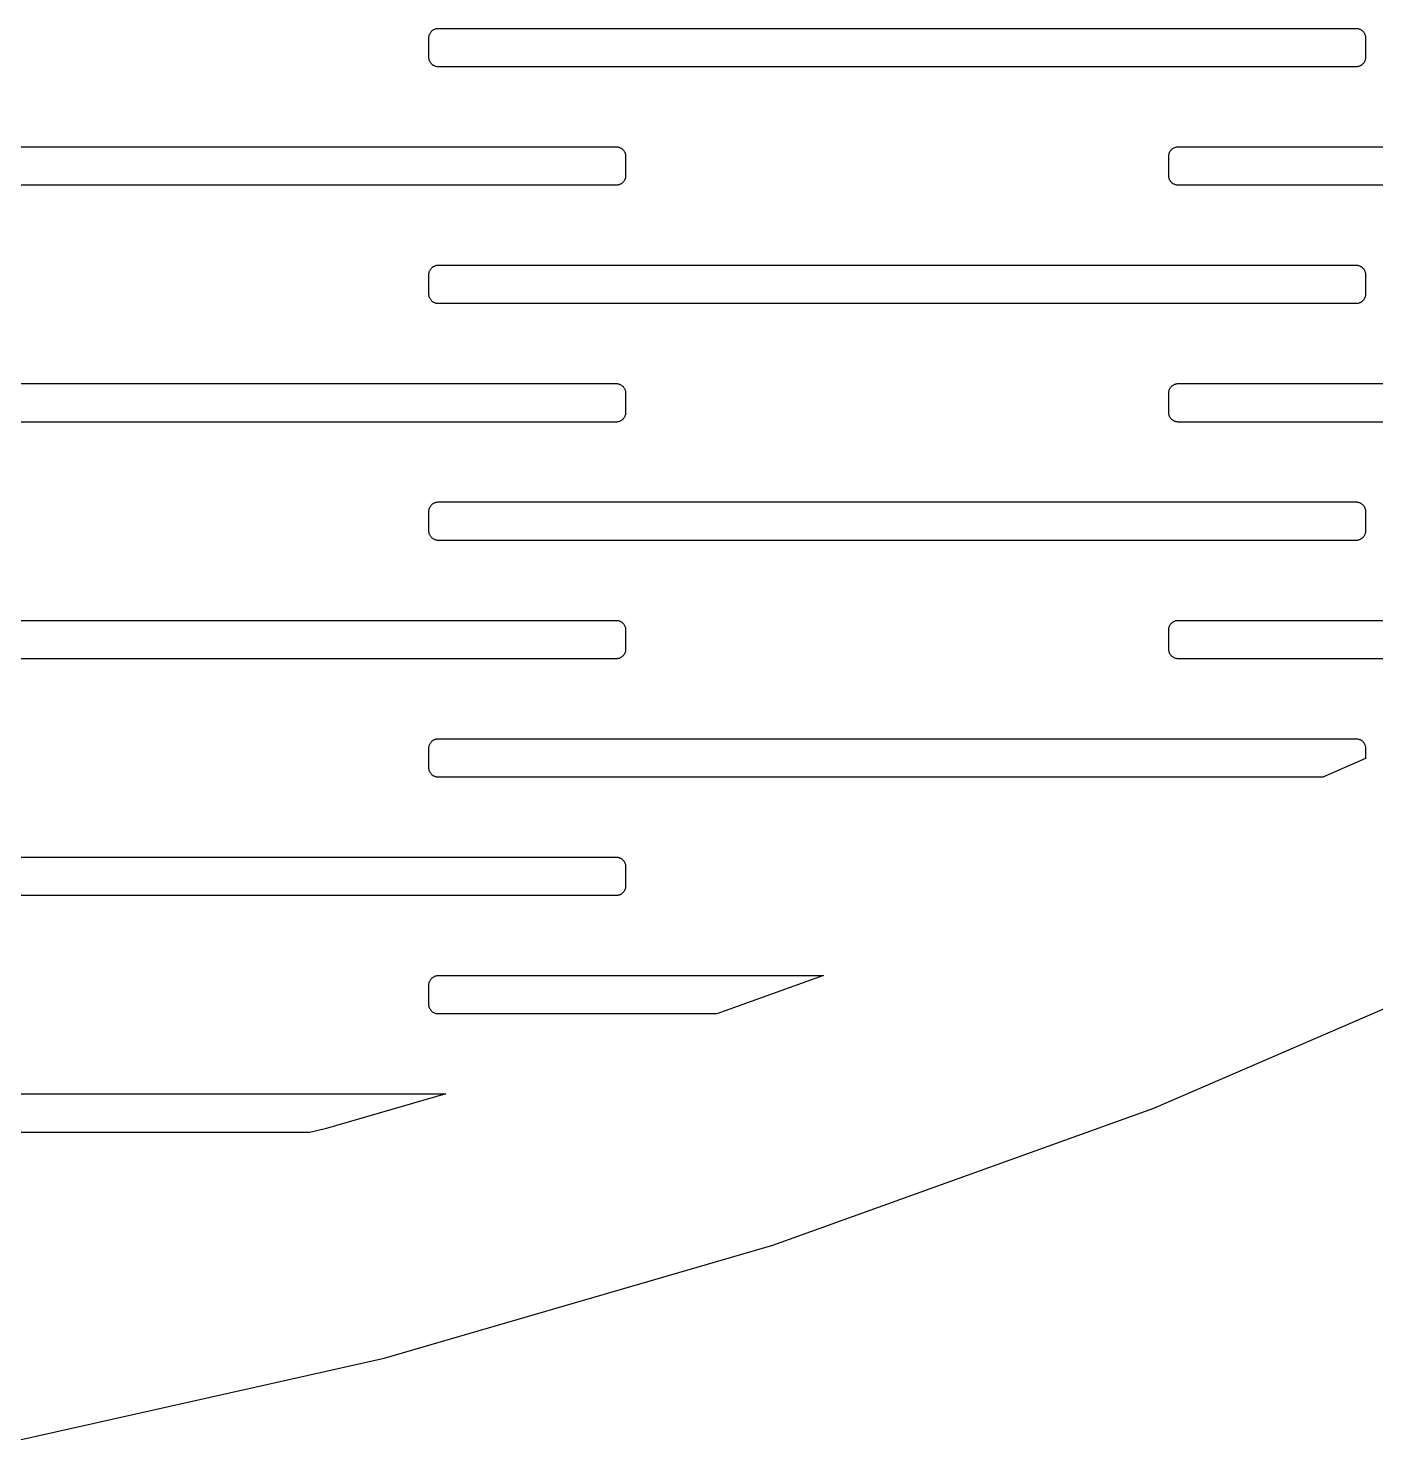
# Model space of a CAD drawing. Header units: metres. Extents: x -218 to 218, y -218 to 218.
# Drawn here: x 42.15 to 87.67, y -213.94 to -166.02 of the extents above; entities that cross this region are included whole.
import ezdxf

# ---------------------------------------------------------------- set-up
doc = ezdxf.new("R2010")
doc.units = ezdxf.units.M

msp = doc.modelspace()

# ---------------------------------------------------------------- linework, layer by layer
for p, q in [((55.6835, -166.286), (55.688, -166.266)), ((55.688, -166.266), (55.6937, -166.247)), ((55.6937, -166.247), (55.7006, -166.228)), ((55.7006, -166.228), (55.7087, -166.209)), ((55.7087, -166.209), (55.718, -166.191)), ((55.718, -166.191), (55.7284, -166.173)), ((55.7284, -166.173), (55.7399, -166.156)), ((55.7399, -166.156), (55.7524, -166.14)), ((55.7524, -166.14), (55.7659, -166.125)), ((55.7659, -166.125), (55.7803, -166.11)), ((55.7803, -166.11), (55.7956, -166.097)), ((55.7956, -166.097), (55.8118, -166.084)), ((55.8118, -166.084), (55.8286, -166.073)), ((55.8286, -166.073), (55.8462, -166.062)), ((55.8462, -166.062), (55.8644, -166.053)), ((55.8644, -166.053), (55.8831, -166.045)), ((55.8831, -166.045), (55.9024, -166.038)), ((55.9024, -166.038), (55.922, -166.032)), ((55.922, -166.032), (55.9419, -166.028)), ((55.9419, -166.028), (55.9621, -166.025)), ((55.9621, -166.025), (55.9824, -166.023)), ((55.9824, -166.023), (56.0028, -166.022)), ((56.0028, -166.022), (87.0028, -166.022)), ((87.0028, -166.022), (87.0232, -166.023)), ((87.0232, -166.023), (87.0435, -166.025)), ((87.0435, -166.025), (87.0637, -166.028)), ((87.0637, -166.028), (87.0836, -166.032)), ((87.0836, -166.032), (87.1032, -166.038)), ((87.1032, -166.038), (87.1224, -166.045)), ((87.1224, -166.045), (87.1412, -166.053)), ((87.1412, -166.053), (87.1594, -166.062)), ((87.1594, -166.062), (87.1769, -166.073)), ((87.1769, -166.073), (87.1938, -166.084)), ((87.1938, -166.084), (87.21, -166.097)), ((87.21, -166.097), (87.2253, -166.11)), ((87.2253, -166.11), (87.2397, -166.125)), ((87.2397, -166.125), (87.2532, -166.14)), ((87.2532, -166.14), (87.2657, -166.156)), ((87.2657, -166.156), (87.2772, -166.173)), ((87.2772, -166.173), (87.2876, -166.191)), ((87.2876, -166.191), (87.2969, -166.209)), ((87.2969, -166.209), (87.305, -166.228)), ((87.305, -166.228), (87.3119, -166.247)), ((87.3119, -166.247), (87.3176, -166.266)), ((87.3176, -166.266), (87.322, -166.286)), ((55.6778, -166.347), (55.6784, -166.327)), ((55.6778, -166.997), (55.6778, -166.347)), ((55.6784, -166.327), (55.6804, -166.306)), ((55.6804, -166.306), (55.6835, -166.286)), ((87.322, -166.286), (87.3252, -166.306)), ((87.3252, -166.306), (87.3271, -166.327)), ((87.3271, -166.327), (87.3278, -166.347)), ((87.3278, -166.347), (87.3278, -166.997)), ((55.6784, -167.018), (55.6778, -166.997)), ((55.6804, -167.038), (55.6784, -167.018)), ((55.6835, -167.058), (55.6804, -167.038)), ((55.688, -167.078), (55.6835, -167.058)), ((55.6937, -167.098), (55.688, -167.078)), ((55.7006, -167.117), (55.6937, -167.098)), ((55.7087, -167.136), (55.7006, -167.117)), ((55.718, -167.154), (55.7087, -167.136)), ((55.7284, -167.171), (55.718, -167.154)), ((55.7399, -167.188), (55.7284, -167.171)), ((55.7524, -167.204), (55.7399, -167.188)), ((55.7659, -167.22), (55.7524, -167.204)), ((55.7803, -167.234), (55.7659, -167.22)), ((87.2397, -167.22), (87.2253, -167.234)), ((87.2532, -167.204), (87.2397, -167.22)), ((87.2657, -167.188), (87.2532, -167.204)), ((87.2772, -167.171), (87.2657, -167.188)), ((87.2876, -167.154), (87.2772, -167.171)), ((87.2969, -167.136), (87.2876, -167.154)), ((87.305, -167.117), (87.2969, -167.136)), ((87.3119, -167.098), (87.305, -167.117)), ((87.3176, -167.078), (87.3119, -167.098)), ((87.322, -167.058), (87.3176, -167.078)), ((87.3252, -167.038), (87.322, -167.058)), ((87.3271, -167.018), (87.3252, -167.038)), ((87.3278, -166.997), (87.3271, -167.018)), ((55.7956, -167.248), (55.7803, -167.234)), ((55.8118, -167.26), (55.7956, -167.248)), ((55.8286, -167.272), (55.8118, -167.26)), ((55.8462, -167.282), (55.8286, -167.272)), ((55.8644, -167.291), (55.8462, -167.282)), ((55.8831, -167.299), (55.8644, -167.291)), ((55.9024, -167.306), (55.8831, -167.299)), ((55.922, -167.312), (55.9024, -167.306)), ((55.9419, -167.316), (55.922, -167.312)), ((55.9621, -167.32), (55.9419, -167.316)), ((55.9824, -167.322), (55.9621, -167.32)), ((56.0028, -167.322), (55.9824, -167.322)), ((87.0028, -167.322), (56.0028, -167.322)), ((87.0232, -167.322), (87.0028, -167.322)), ((87.0435, -167.32), (87.0232, -167.322)), ((87.0637, -167.316), (87.0435, -167.32)), ((87.0836, -167.312), (87.0637, -167.316)), ((87.1032, -167.306), (87.0836, -167.312)), ((87.1224, -167.299), (87.1032, -167.306)), ((87.1412, -167.291), (87.1224, -167.299)), ((87.1594, -167.282), (87.1412, -167.291)), ((87.1769, -167.272), (87.1594, -167.282)), ((87.1938, -167.26), (87.1769, -167.272)), ((87.21, -167.248), (87.1938, -167.26)), ((87.2253, -167.234), (87.21, -167.248)), ((31.0028, -170.022), (62.0028, -170.022)), ((62.0028, -170.022), (62.0232, -170.023)), ((62.0232, -170.023), (62.0435, -170.025)), ((62.0435, -170.025), (62.0637, -170.028)), ((62.0637, -170.028), (62.0836, -170.032)), ((62.0836, -170.032), (62.1032, -170.038)), ((62.1032, -170.038), (62.1224, -170.045)), ((62.1224, -170.045), (62.1412, -170.053)), ((62.1412, -170.053), (62.1594, -170.062)), ((62.1594, -170.062), (62.1769, -170.073)), ((62.1769, -170.073), (62.1938, -170.084)), ((62.1938, -170.084), (62.21, -170.097)), ((62.21, -170.097), (62.2253, -170.11)), ((80.7803, -170.11), (80.7956, -170.097)), ((80.7956, -170.097), (80.8118, -170.084)), ((80.8118, -170.084), (80.8287, -170.073)), ((80.8287, -170.073), (80.8462, -170.062)), ((80.8462, -170.062), (80.8644, -170.053)), ((80.8644, -170.053), (80.8831, -170.045)), ((80.8831, -170.045), (80.9024, -170.038)), ((80.9024, -170.038), (80.922, -170.032)), ((80.922, -170.032), (80.9419, -170.028)), ((80.9419, -170.028), (80.9621, -170.025)), ((80.9621, -170.025), (80.9824, -170.023)), ((80.9824, -170.023), (81.0028, -170.022)), ((81.0028, -170.022), (112.003, -170.022)), ((62.2253, -170.11), (62.2397, -170.125)), ((62.2397, -170.125), (62.2532, -170.14)), ((62.2532, -170.14), (62.2657, -170.156)), ((62.2657, -170.156), (62.2772, -170.173)), ((62.2772, -170.173), (62.2876, -170.191)), ((62.2876, -170.191), (62.2969, -170.209)), ((62.2969, -170.209), (62.305, -170.228)), ((62.305, -170.228), (62.3119, -170.247)), ((62.3119, -170.247), (62.3176, -170.266)), ((62.3176, -170.266), (62.322, -170.286)), ((62.322, -170.286), (62.3252, -170.306)), ((62.3252, -170.306), (62.3271, -170.327)), ((62.3271, -170.327), (62.3278, -170.347)), ((62.3278, -170.347), (62.3278, -170.997)), ((80.6778, -170.347), (80.6784, -170.327)), ((80.6778, -170.997), (80.6778, -170.347)), ((80.6784, -170.327), (80.6804, -170.306)), ((80.6804, -170.306), (80.6835, -170.286)), ((80.6835, -170.286), (80.688, -170.266)), ((80.688, -170.266), (80.6937, -170.247)), ((80.6937, -170.247), (80.7006, -170.228)), ((80.7006, -170.228), (80.7087, -170.209)), ((80.7087, -170.209), (80.718, -170.191)), ((80.718, -170.191), (80.7284, -170.173)), ((80.7284, -170.173), (80.7399, -170.156)), ((80.7399, -170.156), (80.7524, -170.14)), ((80.7524, -170.14), (80.7659, -170.125)), ((80.7659, -170.125), (80.7803, -170.11)), ((62.322, -171.058), (62.3176, -171.078)), ((62.3252, -171.038), (62.322, -171.058)), ((62.3271, -171.018), (62.3252, -171.038)), ((62.3278, -170.997), (62.3271, -171.018)), ((80.6784, -171.018), (80.6778, -170.997)), ((80.6804, -171.038), (80.6784, -171.018)), ((80.6835, -171.058), (80.6804, -171.038)), ((80.688, -171.078), (80.6835, -171.058)), ((62.0028, -171.322), (31.0028, -171.322)), ((62.0232, -171.322), (62.0028, -171.322)), ((62.0435, -171.32), (62.0232, -171.322)), ((62.0637, -171.316), (62.0435, -171.32)), ((62.0836, -171.312), (62.0637, -171.316)), ((62.1032, -171.306), (62.0836, -171.312)), ((62.1224, -171.299), (62.1032, -171.306)), ((62.1412, -171.291), (62.1224, -171.299)), ((62.1594, -171.282), (62.1412, -171.291)), ((62.1769, -171.272), (62.1594, -171.282)), ((62.1938, -171.26), (62.1769, -171.272)), ((62.21, -171.248), (62.1938, -171.26)), ((62.2253, -171.234), (62.21, -171.248)), ((62.2397, -171.22), (62.2253, -171.234)), ((62.2532, -171.204), (62.2397, -171.22)), ((62.2657, -171.188), (62.2532, -171.204)), ((62.2772, -171.171), (62.2657, -171.188)), ((62.2876, -171.154), (62.2772, -171.171)), ((62.2969, -171.136), (62.2876, -171.154)), ((62.305, -171.117), (62.2969, -171.136)), ((62.3119, -171.098), (62.305, -171.117)), ((62.3176, -171.078), (62.3119, -171.098)), ((80.6937, -171.098), (80.688, -171.078)), ((80.7006, -171.117), (80.6937, -171.098)), ((80.7087, -171.136), (80.7006, -171.117)), ((80.718, -171.154), (80.7087, -171.136)), ((80.7284, -171.171), (80.718, -171.154)), ((80.7399, -171.188), (80.7284, -171.171)), ((80.7524, -171.204), (80.7399, -171.188)), ((80.7659, -171.22), (80.7524, -171.204)), ((80.7803, -171.234), (80.7659, -171.22)), ((80.7956, -171.248), (80.7803, -171.234)), ((80.8118, -171.26), (80.7956, -171.248)), ((80.8287, -171.272), (80.8118, -171.26)), ((80.8462, -171.282), (80.8287, -171.272)), ((80.8644, -171.291), (80.8462, -171.282)), ((80.8831, -171.299), (80.8644, -171.291)), ((80.9024, -171.306), (80.8831, -171.299)), ((80.922, -171.312), (80.9024, -171.306)), ((80.9419, -171.316), (80.922, -171.312)), ((80.9621, -171.32), (80.9419, -171.316)), ((80.9824, -171.322), (80.9621, -171.32)), ((81.0028, -171.322), (80.9824, -171.322)), ((112.003, -171.322), (81.0028, -171.322)), ((55.6778, -174.347), (55.6784, -174.327)), ((55.6778, -174.997), (55.6778, -174.347)), ((55.6784, -174.327), (55.6804, -174.306)), ((55.6804, -174.306), (55.6835, -174.286)), ((55.6835, -174.286), (55.688, -174.266)), ((55.688, -174.266), (55.6937, -174.247)), ((55.6937, -174.247), (55.7006, -174.228)), ((55.7006, -174.228), (55.7087, -174.209)), ((55.7087, -174.209), (55.718, -174.191)), ((55.718, -174.191), (55.7284, -174.173)), ((55.7284, -174.173), (55.7399, -174.156)), ((55.7399, -174.156), (55.7524, -174.14)), ((55.7524, -174.14), (55.7659, -174.125)), ((55.7659, -174.125), (55.7803, -174.11)), ((55.7803, -174.11), (55.7956, -174.097)), ((55.7956, -174.097), (55.8118, -174.084)), ((55.8118, -174.084), (55.8286, -174.073)), ((55.8286, -174.073), (55.8462, -174.062)), ((55.8462, -174.062), (55.8644, -174.053)), ((55.8644, -174.053), (55.8831, -174.045)), ((55.8831, -174.045), (55.9024, -174.038)), ((55.9024, -174.038), (55.922, -174.032)), ((55.922, -174.032), (55.9419, -174.028)), ((55.9419, -174.028), (55.9621, -174.025)), ((55.9621, -174.025), (55.9824, -174.023)), ((55.9824, -174.023), (56.0028, -174.022)), ((56.0028, -174.022), (87.0028, -174.022)), ((87.0028, -174.022), (87.0232, -174.023)), ((87.0232, -174.023), (87.0435, -174.025)), ((87.0435, -174.025), (87.0637, -174.028)), ((87.0637, -174.028), (87.0836, -174.032)), ((87.0836, -174.032), (87.1032, -174.038)), ((87.1032, -174.038), (87.1224, -174.045)), ((87.1224, -174.045), (87.1412, -174.053)), ((87.1412, -174.053), (87.1594, -174.062)), ((87.1594, -174.062), (87.1769, -174.073)), ((87.1769, -174.073), (87.1938, -174.084)), ((87.1938, -174.084), (87.21, -174.097)), ((87.21, -174.097), (87.2253, -174.11)), ((87.2253, -174.11), (87.2397, -174.125)), ((87.2397, -174.125), (87.2532, -174.14)), ((87.2532, -174.14), (87.2657, -174.156)), ((87.2657, -174.156), (87.2772, -174.173)), ((87.2772, -174.173), (87.2876, -174.191)), ((87.2876, -174.191), (87.2969, -174.209)), ((87.2969, -174.209), (87.305, -174.228)), ((87.305, -174.228), (87.3119, -174.247)), ((87.3119, -174.247), (87.3176, -174.266)), ((87.3176, -174.266), (87.322, -174.286)), ((87.322, -174.286), (87.3252, -174.306)), ((87.3252, -174.306), (87.3271, -174.327)), ((87.3271, -174.327), (87.3278, -174.347)), ((87.3278, -174.347), (87.3278, -174.997)), ((55.6784, -175.018), (55.6778, -174.997)), ((55.6804, -175.038), (55.6784, -175.018)), ((55.6835, -175.058), (55.6804, -175.038)), ((55.688, -175.078), (55.6835, -175.058)), ((55.6937, -175.098), (55.688, -175.078)), ((55.7006, -175.117), (55.6937, -175.098)), ((55.7087, -175.136), (55.7006, -175.117)), ((55.718, -175.154), (55.7087, -175.136)), ((55.7284, -175.171), (55.718, -175.154)), ((55.7399, -175.188), (55.7284, -175.171)), ((55.7524, -175.204), (55.7399, -175.188)), ((55.7659, -175.22), (55.7524, -175.204)), ((55.7803, -175.234), (55.7659, -175.22)), ((55.7956, -175.248), (55.7803, -175.234)), ((55.8118, -175.26), (55.7956, -175.248)), ((55.8286, -175.272), (55.8118, -175.26)), ((55.8462, -175.282), (55.8286, -175.272)), ((55.8644, -175.291), (55.8462, -175.282)), ((55.8831, -175.299), (55.8644, -175.291)), ((55.9024, -175.306), (55.8831, -175.299)), ((55.922, -175.312), (55.9024, -175.306)), ((55.9419, -175.316), (55.922, -175.312)), ((55.9621, -175.32), (55.9419, -175.316)), ((55.9824, -175.322), (55.9621, -175.32)), ((56.0028, -175.322), (55.9824, -175.322)), ((87.0028, -175.322), (56.0028, -175.322)), ((87.0232, -175.322), (87.0028, -175.322)), ((87.0435, -175.32), (87.0232, -175.322)), ((87.0637, -175.316), (87.0435, -175.32)), ((87.0836, -175.312), (87.0637, -175.316)), ((87.1032, -175.306), (87.0836, -175.312)), ((87.1224, -175.299), (87.1032, -175.306)), ((87.1412, -175.291), (87.1224, -175.299)), ((87.1594, -175.282), (87.1412, -175.291)), ((87.1769, -175.272), (87.1594, -175.282)), ((87.1938, -175.26), (87.1769, -175.272)), ((87.21, -175.248), (87.1938, -175.26)), ((87.2253, -175.234), (87.21, -175.248)), ((87.2397, -175.22), (87.2253, -175.234)), ((87.2532, -175.204), (87.2397, -175.22)), ((87.2657, -175.188), (87.2532, -175.204)), ((87.2772, -175.171), (87.2657, -175.188)), ((87.2876, -175.154), (87.2772, -175.171)), ((87.2969, -175.136), (87.2876, -175.154)), ((87.305, -175.117), (87.2969, -175.136)), ((87.3119, -175.098), (87.305, -175.117)), ((87.3176, -175.078), (87.3119, -175.098)), ((87.322, -175.058), (87.3176, -175.078)), ((87.3252, -175.038), (87.322, -175.058)), ((87.3271, -175.018), (87.3252, -175.038)), ((87.3278, -174.997), (87.3271, -175.018)), ((31.0028, -178.022), (62.0028, -178.022)), ((62.0028, -178.022), (62.0232, -178.023)), ((62.0232, -178.023), (62.0435, -178.025)), ((62.0435, -178.025), (62.0637, -178.028)), ((62.0637, -178.028), (62.0836, -178.032)), ((62.0836, -178.032), (62.1032, -178.038)), ((62.1032, -178.038), (62.1224, -178.045)), ((62.1224, -178.045), (62.1412, -178.053)), ((62.1412, -178.053), (62.1594, -178.062)), ((62.1594, -178.062), (62.1769, -178.073)), ((62.1769, -178.073), (62.1938, -178.084)), ((62.1938, -178.084), (62.21, -178.097)), ((62.21, -178.097), (62.2253, -178.11)), ((62.2253, -178.11), (62.2397, -178.125)), ((62.2397, -178.125), (62.2532, -178.14)), ((62.2532, -178.14), (62.2657, -178.156)), ((62.2657, -178.156), (62.2772, -178.173)), ((62.2772, -178.173), (62.2876, -178.191)), ((62.2876, -178.191), (62.2969, -178.209)), ((62.2969, -178.209), (62.305, -178.228)), ((62.305, -178.228), (62.3119, -178.247)), ((62.3119, -178.247), (62.3176, -178.266)), ((80.688, -178.266), (80.6937, -178.247)), ((80.6937, -178.247), (80.7006, -178.228)), ((80.7006, -178.228), (80.7087, -178.209)), ((80.7087, -178.209), (80.718, -178.191)), ((80.718, -178.191), (80.7284, -178.173)), ((80.7284, -178.173), (80.7399, -178.156)), ((80.7399, -178.156), (80.7524, -178.14)), ((80.7524, -178.14), (80.7659, -178.125)), ((80.7659, -178.125), (80.7803, -178.11)), ((80.7803, -178.11), (80.7956, -178.097)), ((80.7956, -178.097), (80.8118, -178.084)), ((80.8118, -178.084), (80.8287, -178.073)), ((80.8287, -178.073), (80.8462, -178.062)), ((80.8462, -178.062), (80.8644, -178.053)), ((80.8644, -178.053), (80.8831, -178.045)), ((80.8831, -178.045), (80.9024, -178.038)), ((80.9024, -178.038), (80.922, -178.032)), ((80.922, -178.032), (80.9419, -178.028)), ((80.9419, -178.028), (80.9621, -178.025)), ((80.9621, -178.025), (80.9824, -178.023)), ((80.9824, -178.023), (81.0028, -178.022)), ((81.0028, -178.022), (110.919, -178.022)), ((62.3176, -178.266), (62.322, -178.286)), ((62.322, -178.286), (62.3252, -178.306)), ((62.3252, -178.306), (62.3271, -178.327)), ((62.3271, -178.327), (62.3278, -178.347)), ((62.3278, -178.347), (62.3278, -178.997)), ((80.6778, -178.347), (80.6784, -178.327)), ((80.6778, -178.997), (80.6778, -178.347)), ((80.6784, -178.327), (80.6804, -178.306)), ((80.6804, -178.306), (80.6835, -178.286)), ((80.6835, -178.286), (80.688, -178.266)), ((62.2532, -179.204), (62.2397, -179.22)), ((62.2657, -179.188), (62.2532, -179.204)), ((62.2772, -179.171), (62.2657, -179.188)), ((62.2876, -179.154), (62.2772, -179.171)), ((62.2969, -179.136), (62.2876, -179.154)), ((62.305, -179.117), (62.2969, -179.136)), ((62.3119, -179.098), (62.305, -179.117)), ((62.3176, -179.078), (62.3119, -179.098)), ((62.322, -179.058), (62.3176, -179.078)), ((62.3252, -179.038), (62.322, -179.058)), ((62.3271, -179.018), (62.3252, -179.038)), ((62.3278, -178.997), (62.3271, -179.018)), ((80.6784, -179.018), (80.6778, -178.997)), ((80.6804, -179.038), (80.6784, -179.018)), ((80.6835, -179.058), (80.6804, -179.038)), ((80.688, -179.078), (80.6835, -179.058)), ((80.6937, -179.098), (80.688, -179.078)), ((80.7006, -179.117), (80.6937, -179.098)), ((80.7087, -179.136), (80.7006, -179.117)), ((80.718, -179.154), (80.7087, -179.136)), ((80.7284, -179.171), (80.718, -179.154)), ((80.7399, -179.188), (80.7284, -179.171)), ((80.7524, -179.204), (80.7399, -179.188)), ((80.7659, -179.22), (80.7524, -179.204)), ((62.0028, -179.322), (31.0028, -179.322)), ((62.0232, -179.322), (62.0028, -179.322)), ((62.0435, -179.32), (62.0232, -179.322)), ((62.0637, -179.316), (62.0435, -179.32)), ((62.0836, -179.312), (62.0637, -179.316)), ((62.1032, -179.306), (62.0836, -179.312)), ((62.1224, -179.299), (62.1032, -179.306)), ((62.1412, -179.291), (62.1224, -179.299)), ((62.1594, -179.282), (62.1412, -179.291)), ((62.1769, -179.272), (62.1594, -179.282)), ((62.1938, -179.26), (62.1769, -179.272)), ((62.21, -179.248), (62.1938, -179.26)), ((62.2253, -179.234), (62.21, -179.248)), ((62.2397, -179.22), (62.2253, -179.234)), ((80.7803, -179.234), (80.7659, -179.22)), ((80.7956, -179.248), (80.7803, -179.234)), ((80.8118, -179.26), (80.7956, -179.248)), ((80.8287, -179.272), (80.8118, -179.26)), ((80.8462, -179.282), (80.8287, -179.272)), ((80.8644, -179.291), (80.8462, -179.282)), ((80.8831, -179.299), (80.8644, -179.291)), ((80.9024, -179.306), (80.8831, -179.299)), ((80.922, -179.312), (80.9024, -179.306)), ((80.9419, -179.316), (80.922, -179.312)), ((80.9621, -179.32), (80.9419, -179.316)), ((80.9824, -179.322), (80.9621, -179.32)), ((81.0028, -179.322), (80.9824, -179.322)), ((108.721, -179.322), (81.0028, -179.322)), ((55.7956, -182.097), (55.8118, -182.084)), ((55.8118, -182.084), (55.8286, -182.073)), ((55.8286, -182.073), (55.8462, -182.062)), ((55.8462, -182.062), (55.8644, -182.053)), ((55.8644, -182.053), (55.8831, -182.045)), ((55.8831, -182.045), (55.9024, -182.038)), ((55.9024, -182.038), (55.922, -182.032)), ((55.922, -182.032), (55.9419, -182.028)), ((55.9419, -182.028), (55.9621, -182.025)), ((55.9621, -182.025), (55.9824, -182.023)), ((55.9824, -182.023), (56.0028, -182.022)), ((56.0028, -182.022), (87.0028, -182.022)), ((87.0028, -182.022), (87.0232, -182.023)), ((87.0232, -182.023), (87.0435, -182.025)), ((87.0435, -182.025), (87.0637, -182.028)), ((87.0637, -182.028), (87.0836, -182.032)), ((87.0836, -182.032), (87.1032, -182.038)), ((87.1032, -182.038), (87.1224, -182.045)), ((87.1224, -182.045), (87.1412, -182.053)), ((87.1412, -182.053), (87.1594, -182.062)), ((87.1594, -182.062), (87.1769, -182.073)), ((87.1769, -182.073), (87.1938, -182.084)), ((87.1938, -182.084), (87.21, -182.097)), ((55.6778, -182.347), (55.6784, -182.327)), ((55.6778, -182.997), (55.6778, -182.347)), ((55.6784, -182.327), (55.6804, -182.306)), ((55.6804, -182.306), (55.6835, -182.286)), ((55.6835, -182.286), (55.688, -182.266)), ((55.688, -182.266), (55.6937, -182.247)), ((55.6937, -182.247), (55.7006, -182.228)), ((55.7006, -182.228), (55.7087, -182.209)), ((55.7087, -182.209), (55.718, -182.191)), ((55.718, -182.191), (55.7284, -182.173)), ((55.7284, -182.173), (55.7399, -182.156)), ((55.7399, -182.156), (55.7524, -182.14)), ((55.7524, -182.14), (55.7659, -182.125)), ((55.7659, -182.125), (55.7803, -182.11)), ((55.7803, -182.11), (55.7956, -182.097)), ((87.21, -182.097), (87.2253, -182.11)), ((87.2253, -182.11), (87.2397, -182.125)), ((87.2397, -182.125), (87.2532, -182.14)), ((87.2532, -182.14), (87.2657, -182.156)), ((87.2657, -182.156), (87.2772, -182.173)), ((87.2772, -182.173), (87.2876, -182.191)), ((87.2876, -182.191), (87.2969, -182.209)), ((87.2969, -182.209), (87.305, -182.228)), ((87.305, -182.228), (87.3119, -182.247)), ((87.3119, -182.247), (87.3176, -182.266)), ((87.3176, -182.266), (87.322, -182.286)), ((87.322, -182.286), (87.3252, -182.306)), ((87.3252, -182.306), (87.3271, -182.327)), ((87.3271, -182.327), (87.3278, -182.347)), ((87.3278, -182.347), (87.3278, -182.997)), ((55.6784, -183.018), (55.6778, -182.997)), ((55.6804, -183.038), (55.6784, -183.018)), ((55.6835, -183.058), (55.6804, -183.038)), ((87.3252, -183.038), (87.322, -183.058)), ((87.3271, -183.018), (87.3252, -183.038)), ((87.3278, -182.997), (87.3271, -183.018)), ((55.688, -183.078), (55.6835, -183.058)), ((55.6937, -183.098), (55.688, -183.078)), ((55.7006, -183.117), (55.6937, -183.098)), ((55.7087, -183.136), (55.7006, -183.117)), ((55.718, -183.154), (55.7087, -183.136)), ((55.7284, -183.171), (55.718, -183.154)), ((55.7399, -183.188), (55.7284, -183.171)), ((55.7524, -183.204), (55.7399, -183.188)), ((55.7659, -183.22), (55.7524, -183.204)), ((55.7803, -183.234), (55.7659, -183.22)), ((55.7956, -183.248), (55.7803, -183.234)), ((55.8118, -183.26), (55.7956, -183.248)), ((55.8286, -183.272), (55.8118, -183.26)), ((55.8462, -183.282), (55.8286, -183.272)), ((55.8644, -183.291), (55.8462, -183.282)), ((55.8831, -183.299), (55.8644, -183.291)), ((55.9024, -183.306), (55.8831, -183.299)), ((55.922, -183.312), (55.9024, -183.306)), ((55.9419, -183.316), (55.922, -183.312)), ((55.9621, -183.32), (55.9419, -183.316)), ((55.9824, -183.322), (55.9621, -183.32)), ((56.0028, -183.322), (55.9824, -183.322)), ((87.0028, -183.322), (56.0028, -183.322)), ((87.0232, -183.322), (87.0028, -183.322)), ((87.0435, -183.32), (87.0232, -183.322)), ((87.0637, -183.316), (87.0435, -183.32)), ((87.0836, -183.312), (87.0637, -183.316)), ((87.1032, -183.306), (87.0836, -183.312)), ((87.1224, -183.299), (87.1032, -183.306)), ((87.1412, -183.291), (87.1224, -183.299)), ((87.1594, -183.282), (87.1412, -183.291)), ((87.1769, -183.272), (87.1594, -183.282)), ((87.1938, -183.26), (87.1769, -183.272)), ((87.21, -183.248), (87.1938, -183.26)), ((87.2253, -183.234), (87.21, -183.248)), ((87.2397, -183.22), (87.2253, -183.234)), ((87.2532, -183.204), (87.2397, -183.22)), ((87.2657, -183.188), (87.2532, -183.204)), ((87.2772, -183.171), (87.2657, -183.188)), ((87.2876, -183.154), (87.2772, -183.171)), ((87.2969, -183.136), (87.2876, -183.154)), ((87.305, -183.117), (87.2969, -183.136)), ((87.3119, -183.098), (87.305, -183.117)), ((87.3176, -183.078), (87.3119, -183.098)), ((87.322, -183.058), (87.3176, -183.078)), ((31.0028, -186.022), (62.0028, -186.022)), ((62.0028, -186.022), (62.0232, -186.023)), ((62.0232, -186.023), (62.0435, -186.025)), ((62.0435, -186.025), (62.0637, -186.028)), ((62.0637, -186.028), (62.0836, -186.032)), ((62.0836, -186.032), (62.1032, -186.038)), ((62.1032, -186.038), (62.1224, -186.045)), ((62.1224, -186.045), (62.1412, -186.053)), ((62.1412, -186.053), (62.1594, -186.062)), ((62.1594, -186.062), (62.1769, -186.073)), ((62.1769, -186.073), (62.1938, -186.084)), ((62.1938, -186.084), (62.21, -186.097)), ((62.21, -186.097), (62.2253, -186.11)), ((62.2253, -186.11), (62.2397, -186.125)), ((62.2397, -186.125), (62.2532, -186.14)), ((62.2532, -186.14), (62.2657, -186.156)), ((62.2657, -186.156), (62.2772, -186.173)), ((62.2772, -186.173), (62.2876, -186.191)), ((62.2876, -186.191), (62.2969, -186.209)), ((62.2969, -186.209), (62.305, -186.228)), ((62.305, -186.228), (62.3119, -186.247)), ((62.3119, -186.247), (62.3176, -186.266)), ((62.3176, -186.266), (62.322, -186.286)), ((62.322, -186.286), (62.3252, -186.306)), ((62.3252, -186.306), (62.3271, -186.327)), ((62.3271, -186.327), (62.3278, -186.347)), ((62.3278, -186.347), (62.3278, -186.997)), ((80.6778, -186.347), (80.6784, -186.327)), ((80.6778, -186.997), (80.6778, -186.347)), ((80.6784, -186.327), (80.6804, -186.306)), ((80.6804, -186.306), (80.6835, -186.286)), ((80.6835, -186.286), (80.688, -186.266)), ((80.688, -186.266), (80.6937, -186.247)), ((80.6937, -186.247), (80.7006, -186.228)), ((80.7006, -186.228), (80.7087, -186.209)), ((80.7087, -186.209), (80.718, -186.191)), ((80.718, -186.191), (80.7284, -186.173)), ((80.7284, -186.173), (80.7399, -186.156)), ((80.7399, -186.156), (80.7524, -186.14)), ((80.7524, -186.14), (80.7659, -186.125)), ((80.7659, -186.125), (80.7803, -186.11)), ((80.7803, -186.11), (80.7956, -186.097)), ((80.7956, -186.097), (80.8118, -186.084)), ((80.8118, -186.084), (80.8287, -186.073)), ((80.8287, -186.073), (80.8462, -186.062)), ((80.8462, -186.062), (80.8644, -186.053)), ((80.8644, -186.053), (80.8831, -186.045)), ((80.8831, -186.045), (80.9024, -186.038)), ((80.9024, -186.038), (80.922, -186.032)), ((80.922, -186.032), (80.9419, -186.028)), ((80.9419, -186.028), (80.9621, -186.025)), ((80.9621, -186.025), (80.9824, -186.023)), ((80.9824, -186.023), (81.0028, -186.022)), ((81.0028, -186.022), (96.8009, -186.022)), ((62.0028, -187.322), (31.0028, -187.322)), ((62.0232, -187.322), (62.0028, -187.322)), ((62.0435, -187.32), (62.0232, -187.322)), ((62.0637, -187.316), (62.0435, -187.32)), ((62.0836, -187.312), (62.0637, -187.316)), ((62.1032, -187.306), (62.0836, -187.312)), ((62.1224, -187.299), (62.1032, -187.306)), ((62.1412, -187.291), (62.1224, -187.299)), ((62.1594, -187.282), (62.1412, -187.291)), ((62.1769, -187.272), (62.1594, -187.282)), ((62.1938, -187.26), (62.1769, -187.272)), ((62.21, -187.248), (62.1938, -187.26)), ((62.2253, -187.234), (62.21, -187.248)), ((62.2397, -187.22), (62.2253, -187.234)), ((62.2532, -187.204), (62.2397, -187.22)), ((62.2657, -187.188), (62.2532, -187.204)), ((62.2772, -187.171), (62.2657, -187.188)), ((62.2876, -187.154), (62.2772, -187.171)), ((62.2969, -187.136), (62.2876, -187.154)), ((62.305, -187.117), (62.2969, -187.136)), ((62.3119, -187.098), (62.305, -187.117)), ((62.3176, -187.078), (62.3119, -187.098)), ((62.322, -187.058), (62.3176, -187.078)), ((62.3252, -187.038), (62.322, -187.058)), ((62.3271, -187.018), (62.3252, -187.038)), ((62.3278, -186.997), (62.3271, -187.018)), ((80.6784, -187.018), (80.6778, -186.997)), ((80.6804, -187.038), (80.6784, -187.018)), ((80.6835, -187.058), (80.6804, -187.038)), ((80.688, -187.078), (80.6835, -187.058)), ((80.6937, -187.098), (80.688, -187.078)), ((80.7006, -187.117), (80.6937, -187.098)), ((80.7087, -187.136), (80.7006, -187.117)), ((80.718, -187.154), (80.7087, -187.136)), ((80.7284, -187.171), (80.718, -187.154)), ((80.7399, -187.188), (80.7284, -187.171)), ((80.7524, -187.204), (80.7399, -187.188)), ((80.7659, -187.22), (80.7524, -187.204)), ((80.7803, -187.234), (80.7659, -187.22)), ((80.7956, -187.248), (80.7803, -187.234)), ((80.8118, -187.26), (80.7956, -187.248)), ((80.8287, -187.272), (80.8118, -187.26)), ((80.8462, -187.282), (80.8287, -187.272)), ((80.8644, -187.291), (80.8462, -187.282)), ((80.8831, -187.299), (80.8644, -187.291)), ((80.9024, -187.306), (80.8831, -187.299)), ((80.922, -187.312), (80.9024, -187.306)), ((80.9419, -187.316), (80.922, -187.312)), ((80.9621, -187.32), (80.9419, -187.316)), ((80.9824, -187.322), (80.9621, -187.32)), ((81.0028, -187.322), (80.9824, -187.322)), ((94.2495, -187.322), (81.0028, -187.322)), ((55.6937, -190.247), (55.7006, -190.228)), ((55.7006, -190.228), (55.7087, -190.209)), ((55.7087, -190.209), (55.718, -190.191)), ((55.718, -190.191), (55.7284, -190.173)), ((55.7284, -190.173), (55.7399, -190.156)), ((55.7399, -190.156), (55.7524, -190.14)), ((55.7524, -190.14), (55.7659, -190.125)), ((55.7659, -190.125), (55.7803, -190.11)), ((55.7803, -190.11), (55.7956, -190.097)), ((55.7956, -190.097), (55.8118, -190.084)), ((55.8118, -190.084), (55.8286, -190.073)), ((55.8286, -190.073), (55.8462, -190.062)), ((55.8462, -190.062), (55.8644, -190.053)), ((55.8644, -190.053), (55.8831, -190.045)), ((55.8831, -190.045), (55.9024, -190.038)), ((55.9024, -190.038), (55.922, -190.032)), ((55.922, -190.032), (55.9419, -190.028)), ((55.9419, -190.028), (55.9621, -190.025)), ((55.9621, -190.025), (55.9824, -190.023)), ((55.9824, -190.023), (56.0028, -190.022)), ((56.0028, -190.022), (87.0028, -190.022)), ((87.0028, -190.022), (87.0232, -190.023)), ((87.0232, -190.023), (87.0435, -190.025)), ((87.0435, -190.025), (87.0637, -190.028)), ((87.0637, -190.028), (87.0836, -190.032)), ((87.0836, -190.032), (87.1032, -190.038)), ((87.1032, -190.038), (87.1224, -190.045)), ((87.1224, -190.045), (87.1412, -190.053)), ((87.1412, -190.053), (87.1594, -190.062)), ((87.1594, -190.062), (87.1769, -190.073)), ((87.1769, -190.073), (87.1938, -190.084)), ((87.1938, -190.084), (87.21, -190.097)), ((87.21, -190.097), (87.2253, -190.11)), ((87.2253, -190.11), (87.2397, -190.125)), ((87.2397, -190.125), (87.2532, -190.14)), ((87.2532, -190.14), (87.2657, -190.156)), ((87.2657, -190.156), (87.2772, -190.173)), ((87.2772, -190.173), (87.2876, -190.191)), ((87.2876, -190.191), (87.2969, -190.209)), ((87.2969, -190.209), (87.305, -190.228)), ((87.305, -190.228), (87.3119, -190.247)), ((55.6778, -190.347), (55.6784, -190.327)), ((55.6778, -190.997), (55.6778, -190.347)), ((55.6784, -190.327), (55.6804, -190.306)), ((55.6804, -190.306), (55.6835, -190.286)), ((55.6835, -190.286), (55.688, -190.266)), ((55.688, -190.266), (55.6937, -190.247)), ((87.3278, -190.695), (85.8795, -191.322)), ((87.3119, -190.247), (87.3176, -190.266)), ((87.3176, -190.266), (87.322, -190.286)), ((87.322, -190.286), (87.3252, -190.306)), ((87.3252, -190.306), (87.3271, -190.327)), ((87.3271, -190.327), (87.3278, -190.347)), ((87.3278, -190.347), (87.3278, -190.695)), ((55.6784, -191.018), (55.6778, -190.997)), ((55.6804, -191.038), (55.6784, -191.018)), ((55.6835, -191.058), (55.6804, -191.038)), ((55.688, -191.078), (55.6835, -191.058)), ((55.6937, -191.098), (55.688, -191.078)), ((55.7006, -191.117), (55.6937, -191.098)), ((55.7087, -191.136), (55.7006, -191.117)), ((55.718, -191.154), (55.7087, -191.136)), ((55.7284, -191.171), (55.718, -191.154)), ((55.7399, -191.188), (55.7284, -191.171)), ((55.7524, -191.204), (55.7399, -191.188)), ((55.7659, -191.22), (55.7524, -191.204)), ((55.7803, -191.234), (55.7659, -191.22)), ((55.7956, -191.248), (55.7803, -191.234)), ((55.8118, -191.26), (55.7956, -191.248)), ((55.8286, -191.272), (55.8118, -191.26)), ((55.8462, -191.282), (55.8286, -191.272)), ((55.8644, -191.291), (55.8462, -191.282)), ((55.8831, -191.299), (55.8644, -191.291)), ((55.9024, -191.306), (55.8831, -191.299)), ((55.922, -191.312), (55.9024, -191.306)), ((55.9419, -191.316), (55.922, -191.312)), ((55.9621, -191.32), (55.9419, -191.316)), ((55.9824, -191.322), (55.9621, -191.32)), ((56.0028, -191.322), (55.9824, -191.322)), ((85.8795, -191.322), (56.0028, -191.322)), ((31.0028, -194.022), (62.0028, -194.022)), ((62.0028, -194.022), (62.0232, -194.023)), ((62.0232, -194.023), (62.0435, -194.025)), ((62.0435, -194.025), (62.0637, -194.028)), ((62.0637, -194.028), (62.0836, -194.032)), ((62.0836, -194.032), (62.1032, -194.038)), ((62.1032, -194.038), (62.1224, -194.045)), ((62.1224, -194.045), (62.1412, -194.053)), ((62.1412, -194.053), (62.1594, -194.062)), ((62.1594, -194.062), (62.1769, -194.073)), ((62.1769, -194.073), (62.1938, -194.084)), ((62.1938, -194.084), (62.21, -194.097)), ((62.21, -194.097), (62.2253, -194.11)), ((62.2253, -194.11), (62.2397, -194.125)), ((62.2397, -194.125), (62.2532, -194.14)), ((62.2532, -194.14), (62.2657, -194.156)), ((62.2657, -194.156), (62.2772, -194.173)), ((62.2772, -194.173), (62.2876, -194.191)), ((62.2876, -194.191), (62.2969, -194.209)), ((62.2969, -194.209), (62.305, -194.228)), ((62.305, -194.228), (62.3119, -194.247)), ((62.3119, -194.247), (62.3176, -194.266)), ((62.3176, -194.266), (62.322, -194.286)), ((62.322, -194.286), (62.3252, -194.306)), ((62.3252, -194.306), (62.3271, -194.327)), ((62.3271, -194.327), (62.3278, -194.347)), ((62.3278, -194.347), (62.3278, -194.997)), ((62.3271, -195.018), (62.3252, -195.038)), ((62.3278, -194.997), (62.3271, -195.018)), ((62.0028, -195.322), (31.0028, -195.322)), ((62.0232, -195.322), (62.0028, -195.322)), ((62.0435, -195.32), (62.0232, -195.322)), ((62.0637, -195.316), (62.0435, -195.32)), ((62.0836, -195.312), (62.0637, -195.316)), ((62.1032, -195.306), (62.0836, -195.312)), ((62.1224, -195.299), (62.1032, -195.306)), ((62.1412, -195.291), (62.1224, -195.299)), ((62.1594, -195.282), (62.1412, -195.291)), ((62.1769, -195.272), (62.1594, -195.282)), ((62.1938, -195.26), (62.1769, -195.272)), ((62.21, -195.248), (62.1938, -195.26)), ((62.2253, -195.234), (62.21, -195.248)), ((62.2397, -195.22), (62.2253, -195.234)), ((62.2532, -195.204), (62.2397, -195.22)), ((62.2657, -195.188), (62.2532, -195.204)), ((62.2772, -195.171), (62.2657, -195.188)), ((62.2876, -195.154), (62.2772, -195.171)), ((62.2969, -195.136), (62.2876, -195.154)), ((62.305, -195.117), (62.2969, -195.136)), ((62.3119, -195.098), (62.305, -195.117)), ((62.3176, -195.078), (62.3119, -195.098)), ((62.322, -195.058), (62.3176, -195.078)), ((62.3252, -195.038), (62.322, -195.058)), ((80.1765, -202.503), (92.7335, -197.069)), ((55.6778, -198.347), (55.6784, -198.327)), ((55.6778, -198.997), (55.6778, -198.347)), ((55.6784, -198.327), (55.6804, -198.306)), ((55.6804, -198.306), (55.6835, -198.286)), ((55.6835, -198.286), (55.688, -198.266)), ((55.688, -198.266), (55.6937, -198.247)), ((55.6937, -198.247), (55.7006, -198.228)), ((55.7006, -198.228), (55.7087, -198.209)), ((55.7087, -198.209), (55.718, -198.191)), ((55.718, -198.191), (55.7284, -198.173)), ((55.7284, -198.173), (55.7399, -198.156)), ((55.7399, -198.156), (55.7524, -198.14)), ((55.7524, -198.14), (55.7659, -198.125)), ((55.7659, -198.125), (55.7803, -198.11)), ((55.7803, -198.11), (55.7956, -198.097)), ((55.7956, -198.097), (55.8118, -198.084)), ((55.8118, -198.084), (55.8286, -198.073)), ((55.8286, -198.073), (55.8462, -198.062)), ((55.8462, -198.062), (55.8644, -198.053)), ((55.8644, -198.053), (55.8831, -198.045)), ((55.8831, -198.045), (55.9024, -198.038)), ((55.9024, -198.038), (55.922, -198.032)), ((55.922, -198.032), (55.9419, -198.028)), ((55.9419, -198.028), (55.9621, -198.025)), ((55.9621, -198.025), (55.9824, -198.023)), ((55.9824, -198.023), (56.0028, -198.022)), ((56.0028, -198.022), (69.0162, -198.022)), ((69.0162, -198.022), (65.4053, -199.322)), ((55.6784, -199.018), (55.6778, -198.997)), ((55.6804, -199.038), (55.6784, -199.018)), ((55.6835, -199.058), (55.6804, -199.038)), ((55.688, -199.078), (55.6835, -199.058)), ((55.6937, -199.098), (55.688, -199.078)), ((55.7006, -199.117), (55.6937, -199.098)), ((55.7087, -199.136), (55.7006, -199.117)), ((55.718, -199.154), (55.7087, -199.136)), ((55.7284, -199.171), (55.718, -199.154)), ((55.7399, -199.188), (55.7284, -199.171)), ((55.7524, -199.204), (55.7399, -199.188)), ((55.7659, -199.22), (55.7524, -199.204)), ((55.7803, -199.234), (55.7659, -199.22)), ((55.7956, -199.248), (55.7803, -199.234)), ((55.8118, -199.26), (55.7956, -199.248)), ((55.8286, -199.272), (55.8118, -199.26)), ((55.8462, -199.282), (55.8286, -199.272)), ((55.8644, -199.291), (55.8462, -199.282)), ((55.8831, -199.299), (55.8644, -199.291)), ((55.9024, -199.306), (55.8831, -199.299)), ((55.922, -199.312), (55.9024, -199.306)), ((55.9419, -199.316), (55.922, -199.312)), ((55.9621, -199.32), (55.9419, -199.316)), ((55.9824, -199.322), (55.9621, -199.32)), ((56.0028, -199.322), (55.9824, -199.322)), ((65.4053, -199.322), (56.0028, -199.322)), ((31.0028, -202.022), (56.2492, -202.022)), ((56.2492, -202.022), (52.1744, -203.206)), ((67.303, -207.137), (80.1765, -202.503)), ((51.6548, -203.322), (31.0028, -203.322)), ((52.1744, -203.206), (51.6548, -203.322)), ((54.164, -210.955), (67.303, -207.137)), ((40.8111, -213.939), (54.164, -210.955))]:
    msp.add_line(p, q)

doc.saveas('drawing.dxf')
